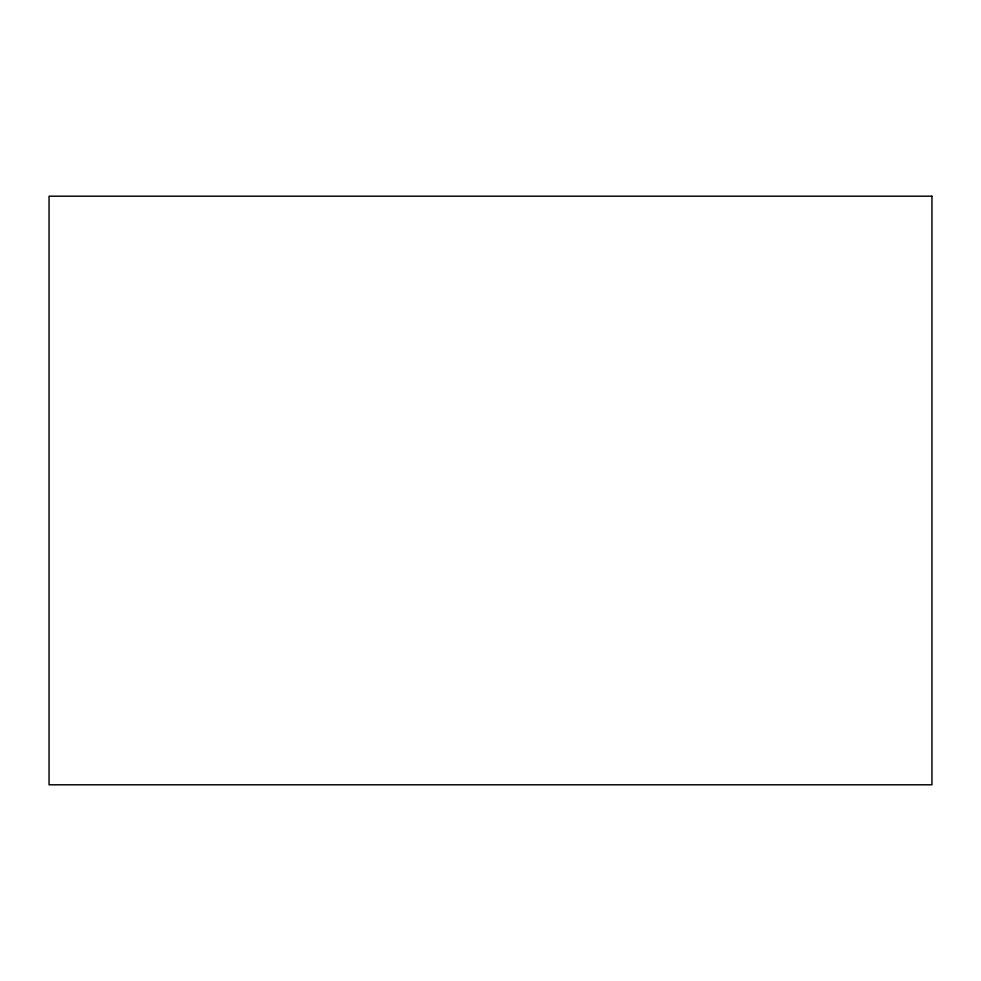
<?xml version="1.0" encoding="UTF-8"?>
<svg xmlns="http://www.w3.org/2000/svg" width="981" height="981" viewBox="0 0 981 981"><rect width="100%" height="100%" fill="white"/><g stroke="black" fill="none" stroke-linecap="round" stroke-linejoin="round"><path stroke-width="1.47" d="M931.95 196.2L49.05 196.2L49.05 784.8L931.95 784.8L931.95 196.2"/></g></svg>
